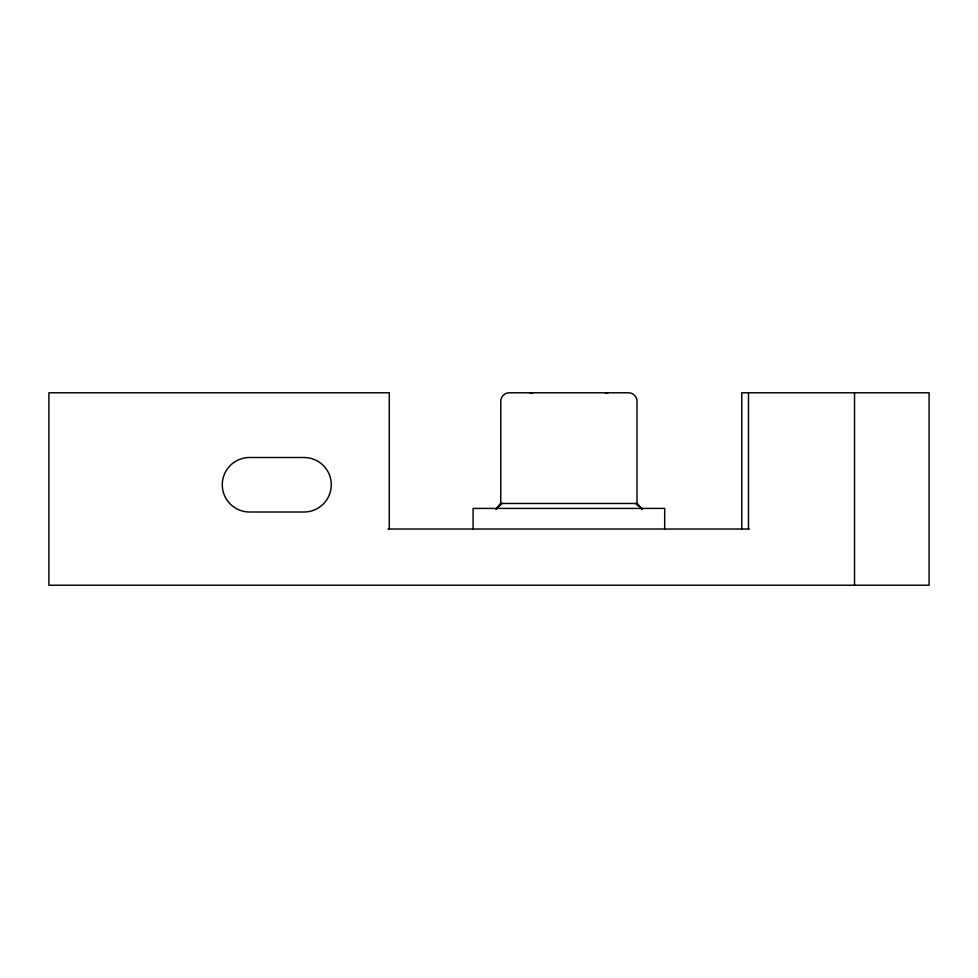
<?xml version="1.0" encoding="UTF-8"?>
<svg xmlns="http://www.w3.org/2000/svg" width="978" height="978" viewBox="0 0 978 978"><rect width="100%" height="100%" fill="white"/><g stroke="black" fill="none" stroke-linecap="round" stroke-linejoin="round"><path stroke-width="1.47" d="M495.87 508.804L500.773 503.474L637.008 503.474L641.874 509.281L637.008 503.474L637.008 401.286C637.094 396.738 633.047 392.691 628.499 392.777L509.281 392.777C504.721 392.691 500.687 396.738 500.76 401.286L500.76 503.474L495.907 509.281M605.443 393.437L607.974 392.777M388.058 529.025L749.295 529.025M529.807 392.777L532.338 393.437M637.008 503.474L641.898 508.804M854.527 392.777L854.527 585.223M748.488 392.777L748.488 529.025M741.776 529.025L741.776 392.777L929.1 392.777L929.1 585.223L48.9 585.223L48.9 392.777L389.281 392.777L389.281 529.025M664.685 529.025L664.685 508.413L473.095 508.413L473.095 529.025M501.897 503.474L496.531 508.804L501.897 503.474M304.036 457.508L249.537 457.508A27.25 27.25 0 0 0 222.287 484.758A27.25 27.25 0 0 0 249.537 512.007L304.036 512.007A27.25 27.25 0 0 0 331.285 484.758A27.25 27.25 0 0 0 304.036 457.508M638.035 505.602L635.871 503.474L638.023 505.602"/></g></svg>
